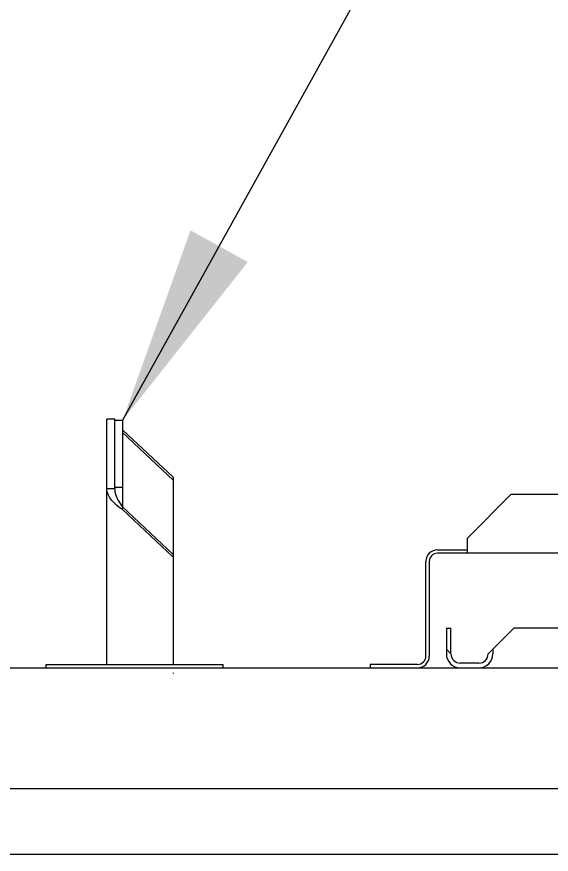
# Model space of a CAD drawing. Header units: millimetres. Extents: x 17891 to 32328, y 18593 to 29476.
# Drawn here: x 18396.77 to 18405.83, y 18973.5 to 18987.69 of the extents above; entities that cross this region are included whole.
import ezdxf

# ---------------------------------------------------------------- set-up
doc = ezdxf.new("R2010")
doc.units = ezdxf.units.MM
doc.header["$LTSCALE"] = 5
doc.layers.add('UNIT', color=6, linetype='Continuous')
doc.styles.add('SUBMITTAL', font='romans.shx', dxfattribs={"width": 0.75})
doc.dimstyles.new('SUBMITTAL', dxfattribs={"dimtxt": 0.09375, "dimasz": 0.09375, "dimexe": 0.03125, "dimexo": 0.0625, "dimgap": 0.0625, "dimtad": 0, "dimdec": 4, "dimzin": 4, "dimdsep": 46, "dimlunit": 4, "dimtxsty": 'SUBMITTAL', "dimcen": 0.09375, "dimclre": 6, "dimadec": 0, "dimazin": 0, "dimtfac": 1, "dimtdec": 0, "dimtofl": 0, "dimtmove": 0, "dimatfit": 3, "dimfxl": 0, "dimfrac": 2, "dimtolj": 1, "dimtzin": 4, "dimarcsym": 0})

msp = doc.modelspace()

# ---------------------------------------------------------------- linework, layer by layer
at = {"layer": 'UNIT'}
for p, q in [((18398.2953, 18976.7168), (18398.2953, 18980.8702)), ((18398.4293, 18980.8702), (18398.2953, 18980.8702)), ((18398.4293, 18979.6973), (18398.4293, 18980.8702)), ((18398.5633, 18980.8515), (18398.4293, 18980.8515)), ((18398.5633, 18980.8515), (18398.5633, 18979.3833)), ((18398.5633, 18980.6904), (18399.4203, 18979.8874)), ((18399.4203, 18979.8406), (18398.5633, 18980.6436)), ((18399.4203, 18979.8874), (18399.4203, 18976.7168)), ((18398.2953, 18979.6973), (18398.4293, 18979.6973)), ((18398.5633, 18979.716), (18398.4293, 18979.716)), ((18404.4027, 18978.8508), (18405.1527, 18979.6008)), ((18405.1527, 18979.6008), (18407.3744, 18979.6008)), ((18398.5543, 18979.3918), (18399.4203, 18978.5804)), ((18398.5543, 18979.3918), (18398.5543, 18979.345)), ((18399.4203, 18978.5335), (18398.5543, 18979.345)), ((18404.4027, 18978.8508), (18404.4027, 18978.6008)), ((18403.9027, 18978.6588), (18404.4027, 18978.6588)), ((18407.0863, 18978.6008), (18403.9027, 18978.6008)), ((18403.7037, 18976.8578), (18403.7037, 18978.4598)), ((18403.7617, 18978.4598), (18403.7617, 18976.8578)), ((18404.0512, 18977.3281), (18404.1299, 18977.3281)), ((18404.0512, 18977.3281), (18404.0512, 18976.895)), ((18404.1299, 18976.895), (18404.1299, 18977.3281)), ((18404.8386, 18976.9737), (18405.1929, 18977.3281)), ((18441.0984, 18977.3281), (18405.1929, 18977.3281)), ((18404.0512, 18976.9737), (18404.1299, 18976.895)), ((18404.8386, 18976.9737), (18404.7599, 18976.895)), ((18404.8386, 18976.9737), (18404.8386, 18976.895)), ((18397.2677, 18976.7168), (18400.2677, 18976.7168)), ((18397.2677, 18976.6588), (18397.2677, 18976.7168)), ((18400.2677, 18976.6588), (18400.2677, 18976.7168)), ((18403.5627, 18976.7168), (18402.7617, 18976.7168)), ((18402.7617, 18976.7168), (18402.7617, 18976.6588)), ((18404.6024, 18976.7375), (18404.2874, 18976.7375)), ((18163.2736, 18976.6588), (18494.0177, 18976.6588)), ((18399.4203, 18976.6588), (18399.4203, 18976.6522)), ((18399.4203, 18976.5734), (18399.4203, 18976.5599)), ((18494.0177, 18974.6092), (18163.2736, 18974.6092)), ((18167.5236, 18973.4997), (18489.7677, 18973.4997))]:
    msp.add_line(p, q, dxfattribs=at)
for centre, radius, start, end in [((18403.9027, 18978.4598), 0.199, 90, 180), ((18403.9027, 18978.4598), 0.141, 90, 180), ((18403.5627, 18976.8578), 0.141, 270, 0), ((18403.5627, 18976.8578), 0.199, 270, 0), ((18404.2874, 18976.895), 0.2362, 180, 270), ((18404.2874, 18976.895), 0.1575, 180, 270), ((18404.6024, 18976.895), 0.1575, 270, 0), ((18404.6024, 18976.895), 0.2362, 270, 0)]:
    msp.add_arc(centre, radius, start, end, dxfattribs=at)
for points, knots in [([(18398.4308, 18980.8515), (18398.4303, 18980.8545), (18398.4299, 18980.8575), (18398.4297, 18980.8605), (18398.4294, 18980.8638), (18398.4293, 18980.867), (18398.4293, 18980.8702)], [0.903417554, 0.903417554, 0.903417554, 0.903417554, 0.949808972, 0.949808972, 0.949808972, 1, 1, 1, 1]), ([(18398.5543, 18979.345), (18398.4255, 18979.4279), (18398.3062, 18979.5493), (18398.2961, 18979.6771), (18398.2956, 18979.6838), (18398.2953, 18979.6906), (18398.2953, 18979.6973)], [0, 0, 0, 0, 0.949809, 0.949809, 0.949809, 1, 1, 1, 1]), ([(18398.4293, 18979.6973), (18398.4293, 18979.6918), (18398.4294, 18979.6863), (18398.4297, 18979.6807), (18398.4346, 18979.5762), (18398.4921, 18979.4747), (18398.5543, 18979.3918)], [-1, -1, -1, -1, -0.949809, -0.949809, -0.949809, 0, 0, 0, 0])]:
    msp.add_open_spline(points, degree=3, knots=knots, dxfattribs=at)

# ---------------------------------------------------------------- leaders
for points in [[(18445.5453, 18980.8702), (18434.2138, 18999.1166), (18220.0241, 18999.1166)], [(18398.5633, 18980.8515), (18408.692, 18999.1166)]]:
    msp.add_leader(points, dimstyle='SUBMITTAL', override={"dimscale": 36, "dimarcsym": 1}, dxfattribs=at)

doc.saveas('drawing.dxf')
